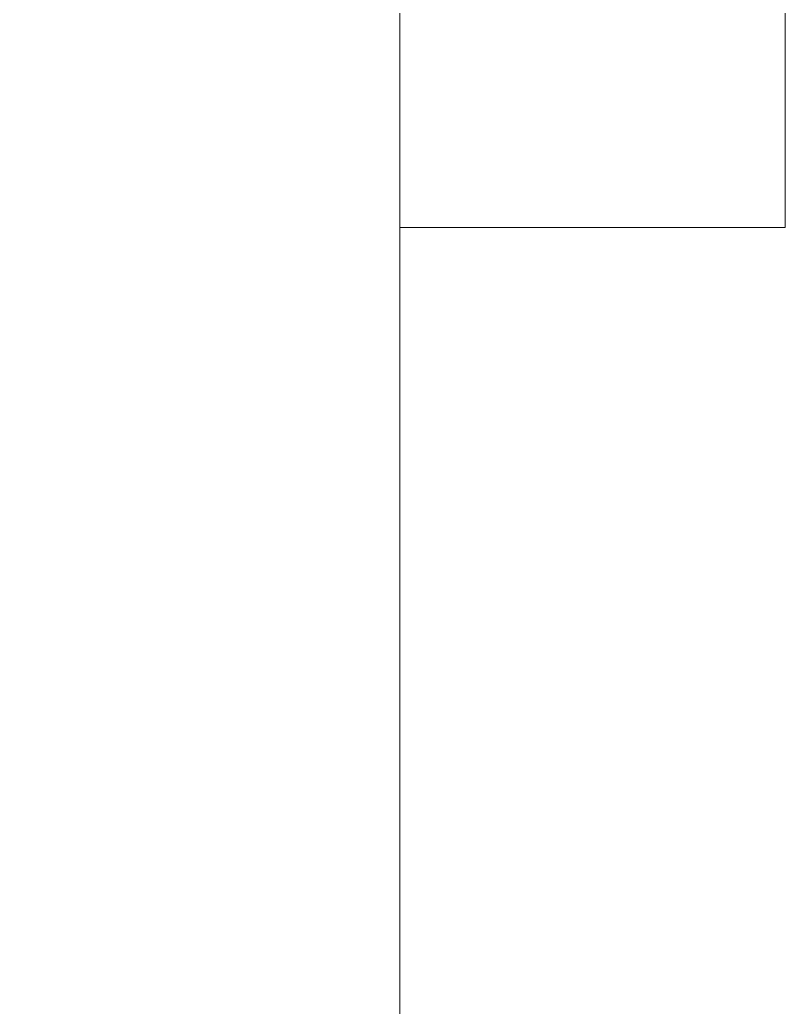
# Model space of a CAD drawing. Header units: millimetres. Extents: x -177800 to -26107, y -132450 to -18386.
# Drawn here: x -167836 to -167786.4, y -127108.4 to -127044.4 of the extents above; entities that cross this region are included whole.
import ezdxf

# ---------------------------------------------------------------- set-up
doc = ezdxf.new("R2010")
doc.units = ezdxf.units.MM
for name, color, linetype, lineweight in [('0-1', 7, 'Continuous', 5), ('A-_WALL----_H-1', 7, 'Continuous', 9), ('A_--------_E-', 7, 'Continuous', 9)]:
    doc.layers.add(name, color=color, linetype=linetype, lineweight=lineweight)
for name, color, linetype, lineweight, true_color in [('A-_FLOR----_E', 6, 'Continuous', 9, 0xff00ff), ('A-_WALLPRTN_E-1', 6, 'Continuous', 18, 0xff00ff), ('M-_SANIFIXR_E', 6, 'Continuous', 9, 0xff00ff)]:
    doc.layers.add(name, color=color, linetype=linetype, lineweight=lineweight, true_color=true_color)

# ---------------------------------------------------------------- blocks, each defined once
blk = doc.blocks.new('IDA - Rain Shower - Rainshower-4442399-BLK 2 UPPER ROOF PLAN')
at = {"layer": 'A_--------_E-', "flags": 128}
blk.add_lwpolyline([(-163011.372, -29716.873), (-163011.372, -29646.873), (-162986.372, -29646.873), (-162986.372, -29716.873)], close=True, dxfattribs=at)
blk = doc.blocks.new('1599_DB_A_BLK3_1STGD_R21_rvt-1-BLK 2 UPPER ROOF PLAN')
at = {"layer": 'A-_WALL----_H-1'}
h = blk.add_hatch(dxfattribs=at)
h.set_pattern_fill('FP_7', color=256, angle=-130, style=0, pattern_type=2)
h.set_pattern_definition([(320, (-168011.4, -125027.4), (-159.4, -1821.84), [190.5, -2095.5]), (265, (-168011.4, -125027.4), (1910.6, 352.4), [152.4, -1676.4]), (10.45, (-168024.7, -125179.2), (1751.17, -1469.4), [161.9, -1780.9]), (316.184, (-167503.4, -125027.4), (-420.4, -2710.8), [285.75, -3143.25]), (6.636, (-167538.4, -125253.3), (2474.3, -2374), [242.85, -2671.35]), (261.184, (-167503.4, -125027.4), (2474.3, -2374), [228.6, -2514.6]), (291, (-167630.4, -125281.4), (-1022.65, -1516.14), [190.5, -2095.5]), (236, (-167630.4, -125281.4), (1841.9, -618), [152.4, -1676.4]), (341.45, (-167715.6, -125407.7), (819.2, -2134.17), [161.9, -1780.9]), (307.5, (-168011.4, -125027.4), (845.55, -30.89), [83.82, -1572.26, 83.82, -3300.73]), (307.5, (-168011.4, -125027.4), (845.55, -30.89), [-1739.9, -1617.98, 83.82, -1598.93]), (277.5, (-168011.4, -125027.4), (1001.8, -668.2), [83.82, -886.46, 83.82, -1534.16, -641.35]), (277.5, (-168011.4, -125027.4), (1001.8, -668.2), [-2588.26, 83.82, -557.53]), (237.5, (-168011.4, -124460.95), (-57.29, -1355.91), [83.82, -551.18, 83.82, -1897.38, -2628.9]), (237.5, (-168011.4, -124460.95), (-57.29, -1355.91), [-2616.2, 83.82, -2545.08]), (227.5, (-168011.4, -124207), (254.27, -1481.3), [83.82, -741.68, 83.82, -1231.9, -1866.9]), (227.5, (-168011.4, -124207), (254.27, -1481.3), [-2141.22, 83.82, -1783.08])])
h.paths.add_polyline_path([(-167811.372, -129552.373), (-167811.372, -124302.373), (-168011.372, -124302.373), (-168011.372, -129382.839), (-167961.372, -129382.839), (-167961.372, -129552.373)])
h.paths.add_polyline_path([(-168011.372, -123602.373), (-167811.372, -123602.373), (-167811.372, -119777.373), (-168011.372, -119777.373), (-168011.372, -122523.703)])
at = {"layer": 'A-_FLOR----_E'}
blk.add_line((-167811.372, -124302.373), (-167811.372, -129552.373), dxfattribs=at)
at = {"layer": 'A-_WALLPRTN_E-1'}
for p, q in [((-167811.372, -124302.373), (-167811.372, -127602.373)), ((-167811.372, -129552.373), (-167811.372, -126542.373))]:
    blk.add_line(p, q, dxfattribs=at)
at = {"layer": 'M-_SANIFIXR_E', "rotation": 180}
blk.add_blockref('IDA - Rain Shower - Rainshower-4442399-BLK 2 UPPER ROOF PLAN', (-330797.744, -156704.747), dxfattribs=at)

msp = doc.modelspace()

# ---------------------------------------------------------------- block references
at = {"layer": '0-1'}
msp.add_blockref('1599_DB_A_BLK3_1STGD_R21_rvt-1-BLK 2 UPPER ROOF PLAN', (0, 0), dxfattribs=at)

doc.saveas('drawing.dxf')
